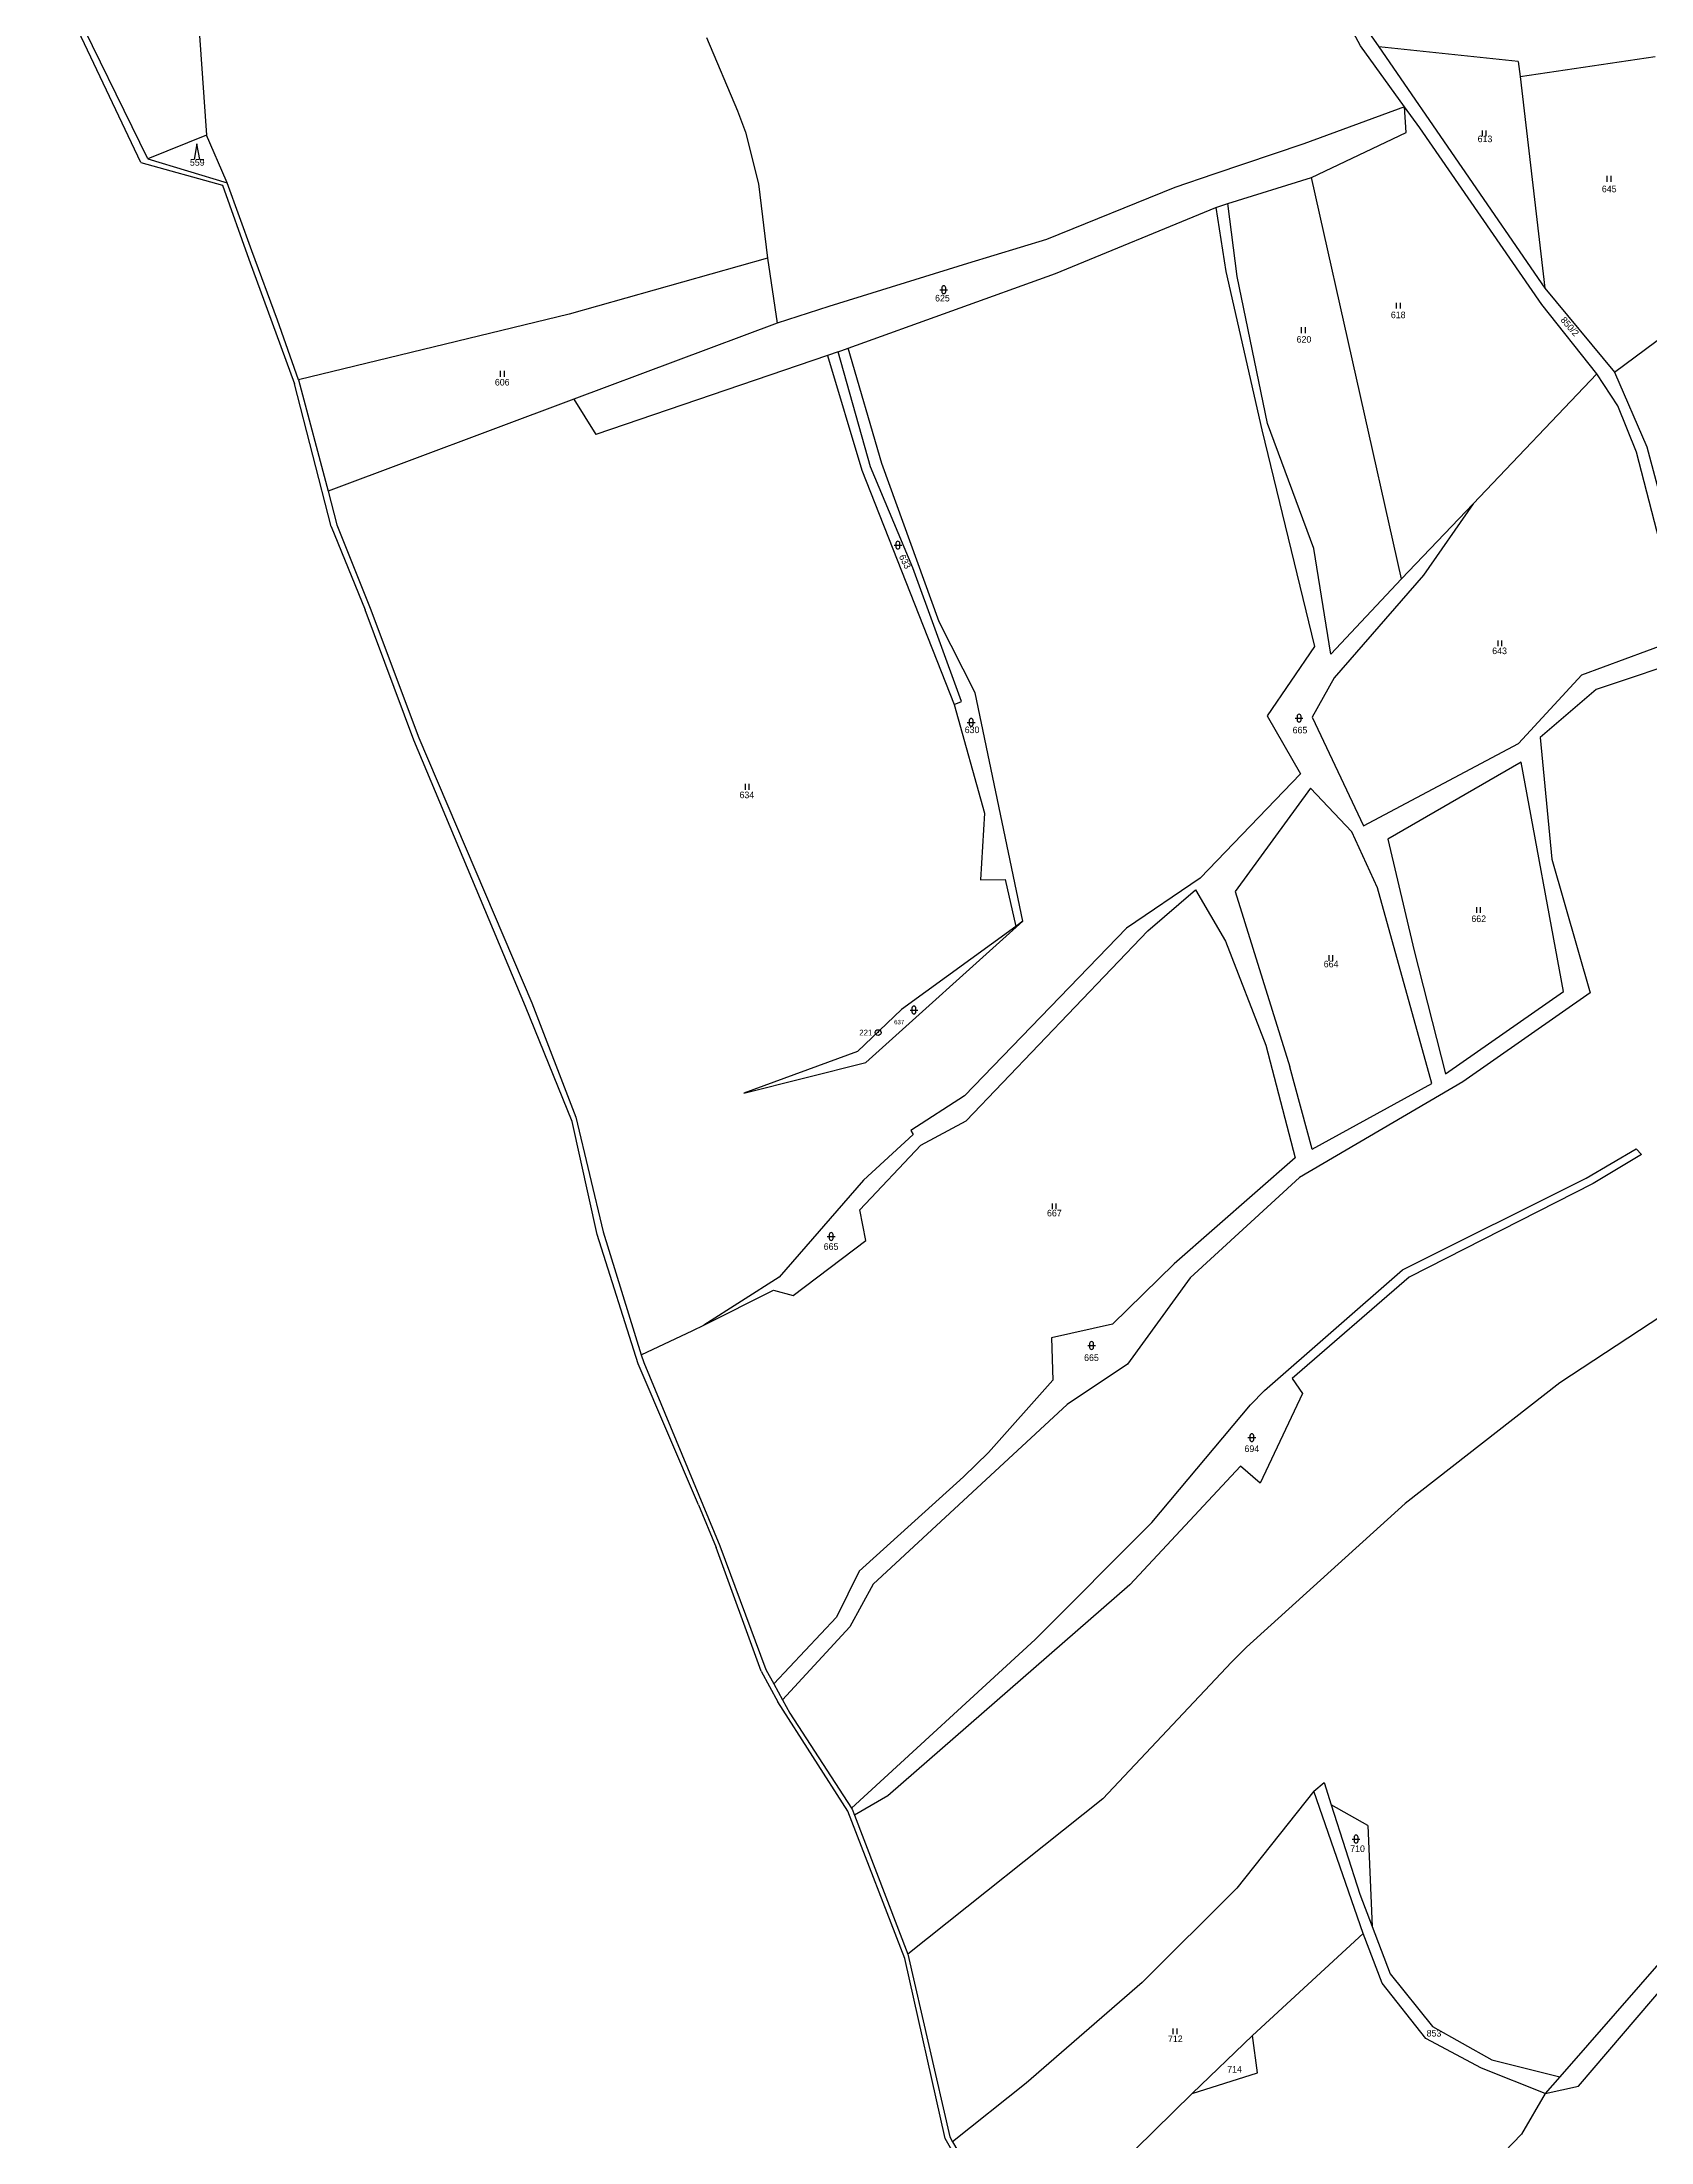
# Model space of a CAD drawing. Extents: x -528340 to -526503, y -1064020 to -1062300.
# Drawn here: x -528332 to -527917, y -1063423 to -1062882 of the extents above; entities that cross this region are included whole.
import ezdxf
from ezdxf.enums import TextEntityAlignment as Align

# ---------------------------------------------------------------- set-up
doc = ezdxf.new("R2010")
doc.units = 0
doc.linetypes.add('0_206_2', pattern=[0])
for name, color, linetype in [('101', 1, 'CONTINUOUS'), ('1016', 1, 'CONTINUOUS'), ('18', 1, 'CONTINUOUS'), ('20602', 1, 'CONTINUOUS'), ('21900', 1, 'CONTINUOUS'), ('306', 1, 'CONTINUOUS'), ('308', 1, 'CONTINUOUS'), ('316', 1, 'CONTINUOUS')]:
    doc.layers.add(name, color=color, linetype=linetype)

# ---------------------------------------------------------------- blocks, each defined once
blk = doc.blocks.new('3_16$2')
at = {"layer": '316', "color": 255, "linetype": 'CONTINUOUS'}
for p, q in [((-1, 1), (1, 1)), ((-0.5, 1.5), (-0.5, 0.5)), ((0.5, 0.5), (0.5, 1.5))]:
    blk.add_line(p, q, dxfattribs=at)
for centre, start, end in [((0, 1.5), 0, 180), ((0, 0.5), 180, 359.9879)]:
    blk.add_arc(centre, 0.5, start, end, dxfattribs=at)
blk = doc.blocks.new('3_06$3')
at = {"layer": '306', "color": 255, "linetype": 'CONTINUOUS'}
for p, q in [((-0.51, 0), (-0.51, 1.5)), ((0.49, 0), (0.49, 1.5))]:
    blk.add_line(p, q, dxfattribs=at)
blk = doc.blocks.new('3_08$4')
at = {"layer": '308', "color": 255, "linetype": 'CONTINUOUS'}
for p, q in [((0, 4), (-0.75, 0)), ((0.75, 0), (0, 4)), ((0.75, 0), (1.75, 0))]:
    blk.add_line(p, q, dxfattribs=at)
blk = doc.blocks.new('1_01$7')
at = {"layer": '101', "color": 3, "linetype": 'CONTINUOUS'}
for radius in [0.75, 0.03]:
    blk.add_circle((0, 0), radius, dxfattribs=at)

msp = doc.modelspace()

# ---------------------------------------------------------------- linework, layer by layer
at = {"layer": '20602', "color": 3, "linetype": '0_206_2'}
for p, q in [((-528306.5, -1062912.61), (-528332, -1062858.93)), ((-528306.5, -1062912.61), (-528285.47, -1062918.51)), ((-528285.47, -1062918.51), (-528278.66, -1062937.55)), ((-528278.66, -1062937.55), (-528272.58, -1062953.98)), ((-528272.58, -1062953.98), (-528266.81, -1062969.78)), ((-528257.35, -1063006.55), (-528266.81, -1062969.78)), ((-528257.35, -1063006.55), (-528248.61, -1063028.05)), ((-528236.1, -1063061.69), (-528248.61, -1063028.05)), ((-528207.21, -1063130.38), (-528236.1, -1063061.69)), ((-528195.22, -1063160.1), (-528207.21, -1063130.38)), ((-528188.72, -1063189.25), (-528195.22, -1063160.1)), ((-528178.21, -1063222.6), (-528188.72, -1063189.25)), ((-528162.58, -1063259), (-528178.21, -1063222.6)), ((-528162.58, -1063259), (-528158.08, -1063269.98)), ((-528146.44, -1063301.9), (-528158.08, -1063269.98)), ((-528146.44, -1063301.9), (-528142.13, -1063309.85)), ((-528124.07, -1063338), (-528142.13, -1063309.85)), ((-528109.4, -1063376.08), (-528124.07, -1063338)), ((-528098.93, -1063422.52), (-528109.4, -1063376.08)), ((-528083.84, -1063448.99), (-528098.93, -1063422.52))]:
    msp.add_line(p, q, dxfattribs=at)
at = {"layer": '21900', "color": 3, "linetype": 'CONTINUOUS'}
for p, q in [((-528304.73, -1062911.68), (-528330.66, -1062858.56)), ((-527991.78, -1062882.55), (-528001.12, -1062865.23)), ((-528292.03, -1062869.77), (-528289.6, -1062905.58)), ((-528160.54, -1062880.39), (-528152.56, -1062899.28)), ((-527989.08, -1062879.93), (-527987.11, -1062882.79)), ((-527980.44, -1062898.26), (-527991.78, -1062882.55)), ((-527987.11, -1062882.79), (-527944.27, -1062945.09)), ((-527951.1, -1062886.61), (-527987.11, -1062882.79)), ((-527951.1, -1062886.61), (-527950.65, -1062890.47)), ((-527950.65, -1062890.47), (-527915.78, -1062885.25)), ((-527950.65, -1062890.47), (-527944.27, -1062945.09)), ((-528152.56, -1062899.28), (-528150.49, -1062904.79)), ((-527980.44, -1062898.26), (-528006.44, -1062907.85)), ((-527980.05, -1062904.93), (-527980.44, -1062898.26)), ((-527976.51, -1062903.68), (-527980.44, -1062898.26)), ((-528289.6, -1062905.58), (-528304.73, -1062911.68)), ((-528284.46, -1062917.24), (-528289.6, -1062905.58)), ((-528150.49, -1062904.79), (-528147.14, -1062918.16)), ((-528006.44, -1062907.85), (-528029.65, -1062915.68)), ((-528004.48, -1062916.53), (-527980.05, -1062904.93)), ((-527945.02, -1062949.31), (-527976.51, -1062903.68)), ((-528304.73, -1062911.68), (-528284.2, -1062917.86)), ((-528284.2, -1062917.86), (-528284.46, -1062917.24)), ((-528277.9, -1062935.45), (-528284.2, -1062917.86)), ((-528147.14, -1062918.16), (-528144.78, -1062937.33)), ((-528039.68, -1062919.08), (-528072.82, -1062932.5)), ((-528029.65, -1062915.68), (-528039.68, -1062919.08)), ((-528026.01, -1062923.24), (-528004.48, -1062916.53)), ((-527981.23, -1063020.06), (-528004.48, -1062916.53)), ((-528070.53, -1062941.32), (-528029.14, -1062924.29)), ((-528029.14, -1062924.29), (-528026.01, -1062923.24)), ((-528029.14, -1062924.29), (-528026.59, -1062940.74)), ((-528023.6, -1062942.01), (-528026.01, -1062923.24)), ((-528271.25, -1062953.32), (-528277.9, -1062935.45)), ((-528072.82, -1062932.5), (-528093.18, -1062938.68)), ((-528144.78, -1062937.33), (-528195.96, -1062951.79)), ((-528144.78, -1062937.33), (-528142.33, -1062954.09)), ((-528093.18, -1062938.68), (-528129.01, -1062949.76)), ((-528123.96, -1062960.58), (-528070.53, -1062941.32)), ((-528026.59, -1062940.74), (-528017.3, -1062981.59)), ((-528015.78, -1062980.01), (-528023.6, -1062942.01)), ((-527944.27, -1062945.09), (-527926.24, -1062966.74)), ((-528195.96, -1062951.79), (-528265.86, -1062968.68)), ((-528129.01, -1062949.76), (-528142.33, -1062954.09)), ((-527930.79, -1062967.15), (-527945.02, -1062949.31)), ((-527926.24, -1062966.74), (-527903.62, -1062949.87)), ((-528265.86, -1062968.68), (-528271.25, -1062953.32)), ((-528142.33, -1062954.09), (-528194.76, -1062973.69)), ((-528129.31, -1062962.44), (-528189.1, -1062982.82)), ((-528126.58, -1062961.51), (-528129.31, -1062962.44)), ((-528129.31, -1062962.44), (-528120.43, -1062992.05)), ((-528126.58, -1062961.51), (-528123.96, -1062960.58)), ((-528118.26, -1062991.17), (-528126.58, -1062961.51)), ((-528115.35, -1062990.32), (-528123.96, -1062960.58)), ((-527930.79, -1062967.15), (-527962.71, -1063000.68)), ((-527925.45, -1062975.46), (-527930.79, -1062967.15)), ((-527926.24, -1062966.74), (-527917.9, -1062985.98)), ((-528265.86, -1062968.68), (-528258.2, -1062997.46)), ((-528194.76, -1062973.69), (-528258.2, -1062997.46)), ((-528194.76, -1062973.69), (-528189.1, -1062982.82)), ((-527920.56, -1062987.34), (-527925.45, -1062975.46)), ((-528017.3, -1062981.59), (-528003.69, -1063037.5)), ((-528003.89, -1063012.22), (-528015.78, -1062980.01)), ((-528100.53, -1063031.14), (-528115.35, -1062990.32)), ((-527914.7, -1063010.32), (-527920.56, -1062987.34)), ((-527917.9, -1062985.98), (-527910.24, -1063014.67)), ((-528120.43, -1062992.05), (-528096.64, -1063052.47)), ((-528107.27, -1063017.2), (-528118.26, -1062991.17)), ((-528258.2, -1062997.46), (-528255.9, -1063006.11)), ((-527962.71, -1063000.68), (-527981.23, -1063020.06)), ((-527962.71, -1063000.68), (-527975.58, -1063019.14)), ((-528255.9, -1063006.11), (-528247.32, -1063027.62)), ((-528094.79, -1063051.73), (-528107.27, -1063017.2)), ((-527999.48, -1063039.48), (-528003.89, -1063012.22)), ((-527981.23, -1063020.06), (-527999.48, -1063039.48)), ((-527975.58, -1063019.14), (-527998.56, -1063045.59)), ((-528247.32, -1063027.62), (-528234.73, -1063061.13)), ((-528091.19, -1063049.46), (-528100.53, -1063031.14)), ((-528003.69, -1063037.5), (-528015.92, -1063055.38)), ((-527934.72, -1063044.86), (-527906.75, -1063034.54)), ((-527904.51, -1063039.72), (-527931.02, -1063048.62)), ((-528078.89, -1063108.38), (-528091.19, -1063049.46)), ((-527998.56, -1063045.59), (-528004.24, -1063055.72)), ((-527951, -1063062.58), (-527934.72, -1063044.86)), ((-527931.02, -1063048.62), (-527945.45, -1063061.04)), ((-528096.64, -1063052.47), (-528094.79, -1063051.73)), ((-528096.64, -1063052.47), (-528088.85, -1063080.53)), ((-528015.92, -1063055.38), (-528007.26, -1063070.39)), ((-528004.24, -1063055.72), (-527991.02, -1063083.76)), ((-528234.73, -1063061.13), (-528205.62, -1063129.49)), ((-527991.02, -1063083.76), (-527951, -1063062.58)), ((-527945.45, -1063061.04), (-527942.48, -1063092.43)), ((-528007.26, -1063070.39), (-528033.21, -1063097.32)), ((-527950.39, -1063067.39), (-527984.79, -1063087.25)), ((-527939.44, -1063126.53), (-527950.39, -1063067.39)), ((-528004.7, -1063074.08), (-528024.14, -1063100.75)), ((-527994.01, -1063085.33), (-528004.7, -1063074.08)), ((-528088.85, -1063080.53), (-528089.87, -1063097.71)), ((-527987.44, -1063099.75), (-527994.01, -1063085.33)), ((-527984.79, -1063087.25), (-527977.98, -1063116.01)), ((-527942.48, -1063092.43), (-527932.58, -1063126.85)), ((-528089.87, -1063097.71), (-528083.45, -1063097.67)), ((-528083.45, -1063097.67), (-528080.74, -1063109.73)), ((-528033.21, -1063097.32), (-528052.21, -1063110.24)), ((-528046.65, -1063110.86), (-528034.34, -1063100.34)), ((-528034.34, -1063100.34), (-528026.65, -1063113.57)), ((-528024.14, -1063100.75), (-528010.04, -1063146.02)), ((-527973.42, -1063150.25), (-527987.44, -1063099.75)), ((-528119.46, -1063144.88), (-528078.89, -1063108.38)), ((-528078.89, -1063108.38), (-528080.74, -1063109.73)), ((-528080.74, -1063109.73), (-528110.21, -1063131.18)), ((-528052.21, -1063110.24), (-528093.97, -1063153.44)), ((-528093.57, -1063159.93), (-528046.65, -1063110.86)), ((-528026.65, -1063113.57), (-528016.25, -1063140.35)), ((-527977.98, -1063116.01), (-527969.9, -1063147.8)), ((-528205.62, -1063129.49), (-528194.25, -1063159)), ((-528110.21, -1063131.18), (-528121.59, -1063142.03)), ((-527969.9, -1063147.8), (-527939.44, -1063126.53)), ((-527932.58, -1063126.85), (-527965.42, -1063149.89)), ((-528121.59, -1063142.03), (-528150.91, -1063152.76)), ((-528016.25, -1063140.35), (-528008.65, -1063169.43)), ((-528150.91, -1063152.76), (-528119.46, -1063144.88)), ((-528004.26, -1063167.25), (-528010.04, -1063146.02)), ((-527965.42, -1063149.89), (-528007.56, -1063174.55)), ((-528004.26, -1063167.25), (-527973.42, -1063150.25)), ((-528093.97, -1063153.44), (-528107.84, -1063162.4)), ((-528194.25, -1063159), (-528187.18, -1063188.59)), ((-528107.21, -1063163.41), (-528120.03, -1063175.18)), ((-528107.84, -1063162.4), (-528107.21, -1063163.41)), ((-528105.29, -1063166.16), (-528093.57, -1063159.93)), ((-528121, -1063182.89), (-528105.29, -1063166.16)), ((-527933.62, -1063174.73), (-527920.71, -1063167.14)), ((-527919.3, -1063168.64), (-527931.75, -1063176.11)), ((-527920.71, -1063167.14), (-527919.3, -1063168.64)), ((-528008.65, -1063169.43), (-528039.9, -1063196.82)), ((-528007.56, -1063174.55), (-528035.77, -1063200.43)), ((-528120.03, -1063175.18), (-528141.77, -1063200.24)), ((-527980.98, -1063198.4), (-527933.62, -1063174.73)), ((-527931.75, -1063176.11), (-527979.26, -1063200.21)), ((-528119.44, -1063190.77), (-528121, -1063182.89)), ((-528187.18, -1063188.59), (-528177.4, -1063220.31)), ((-528138.17, -1063204.96), (-528119.44, -1063190.77)), ((-527878.77, -1063186.99), (-527940.37, -1063227.49)), ((-528141.77, -1063200.24), (-528161.24, -1063212.6)), ((-528039.9, -1063196.82), (-528055.76, -1063212.4)), ((-528035.77, -1063200.43), (-528051.91, -1063222.74)), ((-528016.56, -1063229.52), (-527980.98, -1063198.4)), ((-527979.26, -1063200.21), (-528009.43, -1063226.39)), ((-528161.24, -1063212.6), (-528143.23, -1063203.63)), ((-528143.23, -1063203.63), (-528138.17, -1063204.96)), ((-528055.76, -1063212.4), (-528071.52, -1063215.88)), ((-528177.4, -1063220.31), (-528164.11, -1063214.03)), ((-528164.11, -1063214.03), (-528161.24, -1063212.6)), ((-528071.52, -1063215.88), (-528071.18, -1063226.81)), ((-528177.4, -1063220.31), (-528176.68, -1063222.31)), ((-528176.68, -1063222.31), (-528157.09, -1063269.61)), ((-528051.91, -1063222.74), (-528067.53, -1063233.1)), ((-528071.18, -1063226.81), (-528087.81, -1063245.46)), ((-528009.43, -1063226.39), (-528006.8, -1063230.25)), ((-527940.37, -1063227.49), (-527980.3, -1063258.65)), ((-528067.53, -1063233.1), (-528117.57, -1063279.5)), ((-528045.62, -1063263.53), (-528020.15, -1063233.17)), ((-528020.15, -1063233.17), (-528016.56, -1063229.52)), ((-528006.8, -1063230.25), (-528017.66, -1063253.38)), ((-528087.81, -1063245.46), (-528094.27, -1063251.78)), ((-528022.74, -1063249.02), (-528051.3, -1063279.62)), ((-528017.66, -1063253.38), (-528022.74, -1063249.02)), ((-528094.27, -1063251.78), (-528121.2, -1063276.07)), ((-527980.3, -1063258.65), (-528021.22, -1063295.7)), ((-528075.75, -1063293.76), (-528045.62, -1063263.53)), ((-528157.09, -1063269.61), (-528145.26, -1063301.46)), ((-528121.2, -1063276.07), (-528127, -1063287.97)), ((-528117.57, -1063279.5), (-528123.6, -1063290.47)), ((-528051.3, -1063279.62), (-528113.8, -1063334.06)), ((-528127, -1063287.97), (-528143.17, -1063305.22)), ((-528123.6, -1063290.47), (-528140.91, -1063309.3)), ((-528123.12, -1063337.3), (-528075.75, -1063293.76)), ((-528021.22, -1063295.7), (-528025.06, -1063299.58)), ((-528145.26, -1063301.46), (-528143.17, -1063305.22)), ((-528025.06, -1063299.58), (-528058.25, -1063334.86)), ((-528143.17, -1063305.22), (-528140.91, -1063309.3)), ((-528140.91, -1063309.3), (-528139.01, -1063312.72)), ((-528139.01, -1063312.72), (-528123.12, -1063337.3)), ((-528003.87, -1063332.88), (-528001.2, -1063330.64)), ((-528001.2, -1063330.64), (-527999.35, -1063336.41)), ((-528113.8, -1063334.06), (-528122.36, -1063339.1)), ((-528058.25, -1063334.86), (-528108.58, -1063374.91)), ((-528003.87, -1063332.88), (-528023.73, -1063357.89)), ((-527991.15, -1063369.62), (-528003.87, -1063332.88)), ((-527989.94, -1063341.75), (-527999.35, -1063336.41)), ((-527999.35, -1063336.41), (-527991.96, -1063359.45)), ((-527875.03, -1063331.72), (-527940.41, -1063406.56)), ((-527935.6, -1063408.96), (-527873.52, -1063336.4)), ((-528123.12, -1063337.3), (-528122.96, -1063337.54)), ((-528122.96, -1063337.54), (-528122.36, -1063339.1)), ((-528122.36, -1063339.1), (-528108.58, -1063374.91)), ((-527989.94, -1063341.75), (-527988.81, -1063367.78)), ((-528023.73, -1063357.89), (-528048.16, -1063382.24)), ((-527991.96, -1063359.45), (-527988.81, -1063367.78)), ((-527991.15, -1063369.62), (-528019.65, -1063395.95)), ((-527986.23, -1063382.41), (-527991.15, -1063369.62)), ((-527988.81, -1063367.78), (-527984.19, -1063379.98)), ((-528108.58, -1063374.91), (-528097.79, -1063422.04)), ((-527984.19, -1063379.98), (-527973.23, -1063393.56)), ((-528048.16, -1063382.24), (-528078.1, -1063408.18)), ((-527974.99, -1063396.66), (-527986.23, -1063382.41)), ((-528019.65, -1063395.95), (-528035.21, -1063410.92)), ((-528018.42, -1063405.59), (-528019.65, -1063395.95)), ((-527960.56, -1063404.39), (-527974.99, -1063396.66)), ((-527973.23, -1063393.56), (-527957.91, -1063402.16)), ((-528035.21, -1063410.92), (-528018.42, -1063405.59)), ((-527944.18, -1063410.86), (-527960.56, -1063404.39)), ((-527957.91, -1063402.16), (-527940.41, -1063406.56)), ((-527940.41, -1063406.56), (-527944.18, -1063410.86)), ((-528078.1, -1063408.18), (-528097.04, -1063423.32)), ((-528035.21, -1063410.92), (-528049.89, -1063425.22)), ((-527944.18, -1063410.86), (-527950.28, -1063421.34)), ((-527944.18, -1063410.86), (-527935.6, -1063408.96)), ((-528097.79, -1063422.04), (-528097.04, -1063423.32)), ((-528097.04, -1063423.32), (-528082.16, -1063448.53)), ((-527950.28, -1063421.34), (-527983.94, -1063456.42))]:
    msp.add_line(p, q, dxfattribs=at)

# ---------------------------------------------------------------- block references
at = {"layer": '101', "color": 0, "linetype": 'BYBLOCK'}
msp.add_blockref('1_01$7', (-528116.27, -1063137.14), dxfattribs=at)
at = {"layer": '306', "color": 0, "linetype": 'BYBLOCK'}
for p in [(-527959.86, -1062905.88), (-527927.64, -1062917.61), (-527981.97, -1062950.34), (-528006.51, -1062956.65), (-528213.18, -1062967.9), (-527955.8, -1063037.47), (-528150.02, -1063074.48), (-527961.3, -1063106.27), (-527999.4, -1063118.66), (-528070.8, -1063182.72), (-528039.59, -1063395.59)]:
    msp.add_blockref('3_06$3', p, dxfattribs=at)
at = {"layer": '308', "color": 0, "linetype": 'BYBLOCK'}
msp.add_blockref('3_08$4', (-528292.03, -1062911.84), dxfattribs=at)
at = {"layer": '316', "color": 0, "linetype": 'BYBLOCK'}
for p in [(-528099.34, -1062946.46), (-528111.17, -1063012.36), (-528007.66, -1063057), (-528092.26, -1063058.09), (-528107.03, -1063132.32), (-528128.38, -1063190.75), (-528061.19, -1063218.88), (-528019.84, -1063242.66), (-527992.95, -1063346.23)]:
    msp.add_blockref('3_16$2', p, dxfattribs=at)

# ---------------------------------------------------------------- texts
at = {"layer": '1016', "color": 214, "linetype": 'CONTINUOUS'}
msp.add_text('221', height=1.5, dxfattribs=at).set_placement((-528117.77, -1063137.14), align=Align.MIDDLE_RIGHT)
at = {"layer": '18', "color": 255, "linetype": 'CONTINUOUS'}
for s, height, p in [('613', 1.7, (-527959.69, -1062907.9)), ('559', 1.7, (-528291.94, -1062913.98)), ('645', 1.7, (-527927.64, -1062920.82)), ('625', 1.7, (-528099.68, -1062949)), ('618', 1.7, (-527982.08, -1062953.32)), ('620', 1.7, (-528006.39, -1062959.63)), ('606', 1.7, (-528213.26, -1062970.69)), ('643', 1.7, (-527955.92, -1063040)), ('630', 1.7, (-528092.03, -1063060.38)), ('665', 1.7, (-528007.42, -1063060.45)), ('634', 1.7, (-528150.14, -1063077.17)), ('662', 1.7, (-527961.3, -1063109.14)), ('664', 1.7, (-527999.4, -1063120.82)), ('637', 1.14, (-528110.83, -1063135.34)), ('667', 1.7, (-528070.8, -1063185.08)), ('665', 1.7, (-528128.42, -1063193.71)), ('665', 1.7, (-528061.22, -1063222.38)), ('694', 1.7, (-528019.84, -1063245.88)), ('710', 1.7, (-527992.57, -1063349.08)), ('712', 1.7, (-528039.59, -1063398.14)), ('853', 1.7, (-527972.85, -1063396.69)), ('714', 1.7, (-528024.31, -1063406.01))]:
    msp.add_text(s, height=height, dxfattribs=at).set_placement(p, align=Align.BOTTOM_CENTER)
for s, rotation, p in [('850/2', 311, (-527938.82, -1062955.85)), ('633', 297, (-528110.54, -1063016.23))]:
    msp.add_text(s, height=1.7, rotation=rotation, dxfattribs=at).set_placement(p, align=Align.BOTTOM_CENTER)

doc.saveas('drawing.dxf')
